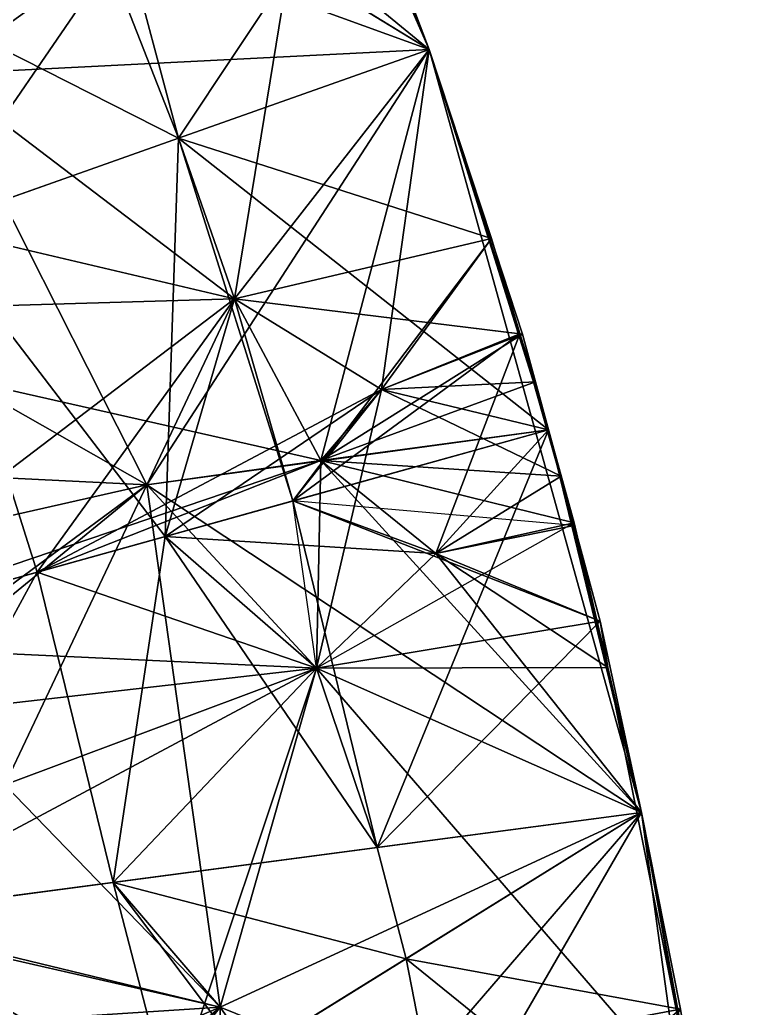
# Model space of a CAD drawing. Extents: x 0 to 22.5, y -0.5 to 22.5.
# Drawn here: x 19.598 to 22.42, y 3.824 to 7.645 of the extents above; entities that cross this region are included whole.
import ezdxf

# ---------------------------------------------------------------- set-up
doc = ezdxf.new("R2010")
doc.units = 0
doc.header["$MEASUREMENT"] = 0
for name, color, linetype in [('Crown wall side', 7, 'CONTINUOUS'), ('Cylindrical crown wall', 7, 'CONTINUOUS'), ('Elements', 7, 'CONTINUOUS'), ('Faces', 7, 'CONTINUOUS')]:
    doc.layers.add(name, color=color, linetype=linetype)

msp = doc.modelspace()

# ---------------------------------------------------------------- linework, layer by layer
at = {"layer": 'Crown wall side'}
for p, q in [((19.95, 10.34, 58.95), (21.18, 7.53, 58.95)), ((21.18, 7.53, 58.95), (22, 4.58, 58.95)), ((22, 4.58, 58.95), (22.42, 1.54, 58.95))]:
    msp.add_line(p, q, dxfattribs=at)
for points in [[(16.65, 7.76, 58.9), (19.95, 10.34, 54.58), (20.62, 8.95, 54.58), (17.06, 6.82, 58.9)], [(17.06, 6.82, 58.9), (20.62, 8.95, 54.58), (21.18, 7.53, 54.58), (17.31, 6.16, 58.9)], [(17.69, 4.96, 58.9), (21.64, 6.06, 54.58), (21.18, 7.53, 54.58), (17.31, 6.16, 58.9)], [(17.69, 4.96, 58.9), (17.92, 4.04, 58.9), (22, 4.58, 54.58), (21.64, 6.06, 54.58)], [(17.92, 4.04, 58.9), (18.1, 3.14, 58.9), (18.23, 2.24, 58.9), (22, 4.58, 54.58)], [(18.23, 2.24, 58.9), (18.32, 1.34, 58.9), (22.27, 3.06, 54.58), (22, 4.58, 54.58)]]:
    msp.add_3dface(points, dxfattribs=at)
at = {"layer": 'Cylindrical crown wall'}
for points in [[(19.95, 10.34, 58.95), (21.18, 7.53, 58.95), (20.62, 8.95, 57.86)], [(21.18, 7.53, 58.95), (20.76, 8.6, 57.58), (20.62, 8.95, 57.86)], [(20.91, 8.24, 56.22), (21.18, 7.53, 55.67), (20.91, 8.24, 55.13), (20.62, 8.95, 55.67)], [(20.62, 8.95, 57.13), (20.76, 8.6, 57.58), (21.18, 7.53, 56.77), (20.91, 8.24, 56.22)], [(21.18, 7.53, 54.58), (20.62, 8.95, 54.58), (20.91, 8.24, 55.13)], [(21.18, 7.53, 58.95), (21.54, 6.43, 57.58), (21.18, 7.53, 56.77), (20.76, 8.6, 57.58)], [(21.18, 7.53, 55.67), (21.42, 6.8, 55.13), (21.18, 7.53, 54.58), (20.91, 8.24, 55.13)], [(21.18, 7.53, 56.77), (21.42, 6.8, 56.22), (21.18, 7.53, 55.67), (20.91, 8.24, 56.22)], [(21.18, 7.53, 58.95), (21.64, 6.06, 57.86), (21.54, 6.43, 57.58)], [(21.18, 7.53, 58.95), (22, 4.58, 58.95), (21.64, 6.06, 57.86)], [(21.42, 6.8, 56.22), (21.64, 6.06, 55.67), (21.42, 6.8, 55.13), (21.18, 7.53, 55.67)], [(21.18, 7.53, 56.77), (21.54, 6.43, 57.58), (21.64, 6.06, 57.13), (21.42, 6.8, 56.22)], [(21.64, 6.06, 54.58), (21.18, 7.53, 54.58), (21.42, 6.8, 55.13)], [(21.64, 6.06, 55.67), (21.84, 5.32, 55.13), (21.64, 6.06, 54.58), (21.42, 6.8, 55.13)], [(21.42, 6.8, 56.22), (21.64, 6.06, 57.13), (21.84, 5.32, 56.22), (21.64, 6.06, 55.67)], [(21.54, 6.43, 57.58), (21.64, 6.06, 57.86), (21.74, 5.7, 57.58), (21.64, 6.06, 57.13)], [(22, 4.58, 58.95), (21.74, 5.7, 57.58), (21.64, 6.06, 57.86)], [(21.84, 5.32, 56.22), (22, 4.58, 55.67), (21.84, 5.32, 55.13), (21.64, 6.06, 55.67)], [(21.64, 6.06, 57.13), (21.74, 5.7, 57.58), (22, 4.58, 56.77), (21.84, 5.32, 56.22)], [(22, 4.58, 54.58), (21.64, 6.06, 54.58), (21.84, 5.32, 55.13)], [(22, 4.58, 58.95), (22.21, 3.44, 57.58), (22, 4.58, 56.77), (21.74, 5.7, 57.58)], [(22, 4.58, 55.67), (22.15, 3.82, 55.13), (22, 4.58, 54.58), (21.84, 5.32, 55.13)], [(22, 4.58, 56.77), (22.15, 3.82, 56.22), (22, 4.58, 55.67), (21.84, 5.32, 56.22)], [(22, 4.58, 58.95), (22.42, 1.54, 58.95), (22.27, 3.06, 57.86)], [(22, 4.58, 58.95), (22.27, 3.06, 57.86), (22.21, 3.44, 57.58)], [(22.15, 3.82, 56.22), (22.27, 3.06, 55.67), (22.15, 3.82, 55.13), (22, 4.58, 55.67)], [(22.21, 3.44, 57.58), (22.27, 3.06, 57.13), (22.15, 3.82, 56.22), (22, 4.58, 56.77)], [(22.27, 3.06, 54.58), (22, 4.58, 54.58), (22.15, 3.82, 55.13)]]:
    msp.add_3dface(points, dxfattribs=at)
at = {"layer": 'Elements'}
for points in [[(21.18, 7.53, 58.95), (19.95, 10.34, 58.95), (20.62, 8.95, 57.86), (18.6342, 9.0905, 59.3842)], [(21.18, 7.53, 58.95), (18.6342, 9.0905, 59.3842), (20.62, 8.95, 57.86), (19.2844, 7.4341, 59.3782)], [(20.62, 8.95, 57.86), (19.2844, 7.4341, 59.3782), (18.6342, 9.0905, 59.3842), (19.124, 8.6987, 57.9962)], [(19.2844, 7.4341, 59.3782), (19.124, 8.6987, 57.9962), (20.62, 8.95, 57.86), (19.8728, 8.6023, 57.5273)], [(21.18, 7.53, 58.95), (19.2844, 7.4341, 59.3782), (20.62, 8.95, 57.86), (19.8728, 8.6023, 57.5273)], [(21.18, 7.53, 54.58), (19.7295, 8.4172, 55.6606), (20.91, 8.24, 55.13), (20.62, 8.95, 54.58)], [(21.18, 7.53, 58.95), (20.62, 8.95, 57.86), (20.76, 8.6, 57.58), (19.8728, 8.6023, 57.5273)], [(18.8393, 7.8846, 56.7408), (19.124, 8.6987, 57.9962), (19.2432, 6.8444, 56.742), (20.0062, 7.9566, 56.9312)], [(19.2844, 7.4341, 59.3782), (20.0062, 7.9566, 56.9312), (19.124, 8.6987, 57.9962), (19.8728, 8.6023, 57.5273)], [(19.2432, 6.8444, 56.742), (19.124, 8.6987, 57.9962), (19.2844, 7.4341, 59.3782), (20.0062, 7.9566, 56.9312)], [(21.18, 7.53, 58.95), (20.0062, 7.9566, 56.9312), (19.2844, 7.4341, 59.3782), (19.8728, 8.6023, 57.5273)], [(20.76, 8.6, 57.58), (20.0062, 7.9566, 56.9312), (21.18, 7.53, 58.95), (19.8728, 8.6023, 57.5273)], [(21.18, 7.53, 56.77), (20.4276, 6.5659, 57.0271), (20.76, 8.6, 57.58), (20.0062, 7.9566, 56.9312)], [(20.76, 8.6, 57.58), (20.91, 8.24, 56.22), (21.18, 7.53, 56.77), (20.0062, 7.9566, 56.9312)], [(20.76, 8.6, 57.58), (20.4276, 6.5659, 57.0271), (21.18, 7.53, 58.95), (20.0062, 7.9566, 56.9312)], [(21.18, 7.53, 58.95), (20.76, 8.6, 57.58), (21.18, 7.53, 56.77), (20.4276, 6.5659, 57.0271)], [(19.7295, 8.4172, 55.6606), (18.8393, 7.8846, 56.7408), (20.2109, 7.1869, 55.6618), (20.0062, 7.9566, 56.9312)], [(20.91, 8.24, 55.13), (20.2109, 7.1869, 55.6618), (19.7295, 8.4172, 55.6606), (21.18, 7.53, 54.58)], [(20.91, 8.24, 55.13), (20.2109, 7.1869, 55.6618), (20.91, 8.24, 56.22), (19.7295, 8.4172, 55.6606)], [(20.91, 8.24, 56.22), (19.7295, 8.4172, 55.6606), (20.2109, 7.1869, 55.6618), (20.0062, 7.9566, 56.9312)], [(20.2109, 7.1869, 55.6618), (21.18, 7.53, 56.77), (20.91, 8.24, 56.22), (20.0062, 7.9566, 56.9312)], [(21.18, 7.53, 56.77), (21.18, 7.53, 55.67), (20.2109, 7.1869, 55.6618), (20.91, 8.24, 56.22)], [(20.2109, 7.1869, 55.6618), (20.91, 8.24, 55.13), (20.91, 8.24, 56.22), (21.18, 7.53, 55.67)], [(20.91, 8.24, 55.13), (20.2109, 7.1869, 55.6618), (21.18, 7.53, 54.58), (21.18, 7.53, 55.67)], [(18.8393, 7.8846, 56.7408), (19.2432, 6.8444, 56.742), (20.2109, 7.1869, 55.6618), (20.0062, 7.9566, 56.9312)], [(19.2432, 6.8444, 56.742), (20.4276, 6.5659, 57.0271), (20.2109, 7.1869, 55.6618), (20.0062, 7.9566, 56.9312)], [(19.2844, 7.4341, 59.3782), (20.4276, 6.5659, 57.0271), (19.2432, 6.8444, 56.742), (20.0062, 7.9566, 56.9312)], [(21.18, 7.53, 58.95), (20.4276, 6.5659, 57.0271), (19.2844, 7.4341, 59.3782), (20.0062, 7.9566, 56.9312)], [(20.2109, 7.1869, 55.6618), (20.4276, 6.5659, 57.0271), (21.18, 7.53, 56.77), (20.0062, 7.9566, 56.9312)], [(21.18, 7.53, 58.95), (20.4276, 6.5659, 57.0271), (20.0889, 5.8476, 59.3277), (19.2844, 7.4341, 59.3782)], [(21.64, 6.06, 57.86), (20.0889, 5.8476, 59.3277), (21.18, 7.53, 58.95), (20.7611, 5.9413, 57.6148)], [(20.4276, 6.5659, 57.0271), (21.18, 7.53, 58.95), (20.0889, 5.8476, 59.3277), (20.7611, 5.9413, 57.6148)], [(22, 4.58, 58.95), (21.18, 7.53, 58.95), (21.64, 6.06, 57.86), (20.0889, 5.8476, 59.3277)], [(21.42, 6.8, 56.22), (20.2109, 7.1869, 55.6618), (21.18, 7.53, 55.67), (21.42, 6.8, 55.13)], [(21.18, 7.53, 55.67), (20.2109, 7.1869, 55.6618), (21.18, 7.53, 54.58), (21.42, 6.8, 55.13)], [(20.2109, 7.1869, 55.6618), (21.42, 6.8, 55.13), (21.64, 6.06, 54.58), (21.18, 7.53, 54.58)], [(21.42, 6.8, 56.22), (21.18, 7.53, 56.77), (21.18, 7.53, 55.67), (20.2109, 7.1869, 55.6618)], [(21.18, 7.53, 56.77), (20.2109, 7.1869, 55.6618), (21.42, 6.8, 56.22), (20.4276, 6.5659, 57.0271)], [(21.18, 7.53, 58.95), (21.18, 7.53, 56.77), (21.54, 6.43, 57.58), (20.4276, 6.5659, 57.0271)], [(21.5299, 6.4303, 56.6746), (21.18, 7.53, 56.77), (21.42, 6.8, 56.22), (20.4276, 6.5659, 57.0271)], [(21.18, 7.53, 58.95), (20.4276, 6.5659, 57.0271), (21.54, 6.43, 57.58), (20.7611, 5.9413, 57.6148)], [(21.18, 7.53, 56.77), (20.4276, 6.5659, 57.0271), (21.5299, 6.4303, 56.6746), (20.9954, 6.2157, 57.053)], [(21.54, 6.43, 57.58), (20.4276, 6.5659, 57.0271), (21.18, 7.53, 56.77), (20.9954, 6.2157, 57.053)], [(21.64, 6.06, 57.86), (21.18, 7.53, 58.95), (21.54, 6.43, 57.58), (20.7611, 5.9413, 57.6148)], [(21.18, 7.53, 56.77), (21.5299, 6.4303, 56.6746), (21.54, 6.43, 57.58), (20.9954, 6.2157, 57.053)], [(19.2432, 6.8444, 56.742), (19.2844, 7.4341, 59.3782), (18.2775, 6.5025, 57.82), (20.4276, 6.5659, 57.0271)], [(20.0889, 5.8476, 59.3277), (19.2844, 7.4341, 59.3782), (18.2775, 6.5025, 57.82), (18.544, 5.9228, 58.8423)], [(18.2775, 6.5025, 57.82), (19.2844, 7.4341, 59.3782), (20.0889, 5.8476, 59.3277), (20.4276, 6.5659, 57.0271)], [(20.0889, 5.8476, 59.3277), (18.8033, 6.5783, 59.5752), (19.2844, 7.4341, 59.3782), (18.544, 5.9228, 58.8423)], [(20.2109, 7.1869, 55.6618), (19.2432, 6.8444, 56.742), (20.1597, 5.6478, 56.199), (20.4276, 6.5659, 57.0271)], [(20.2109, 7.1869, 55.6618), (20.1597, 5.6478, 56.199), (20.6532, 5.7852, 55.6593), (20.4276, 6.5659, 57.0271)], [(20.6532, 5.7852, 55.6593), (21.42, 6.8, 56.22), (21.42, 6.8, 55.13), (20.2109, 7.1869, 55.6618)], [(21.42, 6.8, 55.13), (20.6532, 5.7852, 55.6593), (20.2109, 7.1869, 55.6618), (21.64, 6.06, 54.58)], [(20.6532, 5.7852, 55.6593), (21.42, 6.8, 56.22), (20.2109, 7.1869, 55.6618), (20.4276, 6.5659, 57.0271)], [(18.2775, 6.5025, 57.82), (18.6779, 5.2351, 57.8196), (19.2432, 6.8444, 56.742), (20.4276, 6.5659, 57.0271)], [(19.6654, 5.5101, 56.7396), (19.2432, 6.8444, 56.742), (18.6779, 5.2351, 57.8196), (20.4276, 6.5659, 57.0271)], [(20.1597, 5.6478, 56.199), (19.2432, 6.8444, 56.742), (19.6654, 5.5101, 56.7396), (20.4276, 6.5659, 57.0271)], [(21.5299, 6.4303, 56.6746), (20.4276, 6.5659, 57.0271), (21.42, 6.8, 56.22), (20.9954, 6.2157, 57.053)], [(21.42, 6.8, 56.22), (20.4276, 6.5659, 57.0271), (20.6532, 5.7852, 55.6593), (20.9954, 6.2157, 57.053)], [(21.42, 6.8, 56.22), (20.6532, 5.7852, 55.6593), (21.42, 6.8, 55.13), (21.64, 6.06, 55.67)], [(21.64, 6.06, 55.67), (21.5299, 6.4303, 56.6746), (21.42, 6.8, 56.22), (20.6532, 5.7852, 55.6593)], [(21.42, 6.8, 55.13), (20.6532, 5.7852, 55.6593), (21.64, 6.06, 54.58), (21.64, 6.06, 55.67)], [(20.6532, 5.7852, 55.6593), (21.5299, 6.4303, 56.6746), (21.42, 6.8, 56.22), (20.9954, 6.2157, 57.053)], [(19.1142, 5.6266, 59.5834), (18.8033, 6.5783, 59.5752), (20.0889, 5.8476, 59.3277), (18.544, 5.9228, 58.8423)], [(18.2775, 6.5025, 57.82), (20.4276, 6.5659, 57.0271), (20.0889, 5.8476, 59.3277), (20.7611, 5.9413, 57.6148)], [(18.6779, 5.2351, 57.8196), (20.4276, 6.5659, 57.0271), (18.2775, 6.5025, 57.82), (20.7611, 5.9413, 57.6148)], [(19.6654, 5.5101, 56.7396), (20.4276, 6.5659, 57.0271), (18.6779, 5.2351, 57.8196), (20.7611, 5.9413, 57.6148)], [(20.1597, 5.6478, 56.199), (20.4276, 6.5659, 57.0271), (19.6654, 5.5101, 56.7396), (20.9954, 6.2157, 57.053)], [(20.4276, 6.5659, 57.0271), (20.7611, 5.9413, 57.6148), (19.6654, 5.5101, 56.7396), (20.9954, 6.2157, 57.053)], [(20.6532, 5.7852, 55.6593), (20.4276, 6.5659, 57.0271), (20.1597, 5.6478, 56.199), (20.9954, 6.2157, 57.053)], [(21.54, 6.43, 57.58), (20.7611, 5.9413, 57.6148), (20.4276, 6.5659, 57.0271), (20.9954, 6.2157, 57.053)], [(18.2775, 6.5025, 57.82), (20.7611, 5.9413, 57.6148), (20.0889, 5.8476, 59.3277), (18.544, 5.9228, 58.8423)], [(18.6779, 5.2351, 57.8196), (20.7611, 5.9413, 57.6148), (18.2775, 6.5025, 57.82), (18.544, 5.9228, 58.8423)], [(20.6532, 5.7852, 55.6593), (21.5299, 6.4303, 56.6746), (21.74, 5.69, 56.675), (21.64, 6.06, 55.67)], [(21.5299, 6.4303, 56.6746), (20.9954, 6.2157, 57.053), (20.6532, 5.7852, 55.6593), (21.2058, 5.5822, 57.0342)], [(21.74, 5.69, 56.675), (21.5299, 6.4303, 56.6746), (20.6532, 5.7852, 55.6593), (21.2058, 5.5822, 57.0342)], [(21.54, 6.43, 57.58), (21.59, 6.2452, 57.3552), (21.64, 6.06, 57.86), (20.7611, 5.9413, 57.6148)], [(21.59, 6.2452, 57.3552), (20.7611, 5.9413, 57.6148), (21.54, 6.43, 57.58), (20.9954, 6.2157, 57.053)], [(21.59, 6.2452, 57.3552), (21.54, 6.43, 57.58), (21.5299, 6.4303, 56.6746), (20.9954, 6.2157, 57.053)], [(21.64, 6.06, 57.13), (20.9954, 6.2157, 57.053), (21.5299, 6.4303, 56.6746), (21.2058, 5.5822, 57.0342)], [(21.59, 6.2452, 57.3552), (21.5299, 6.4303, 56.6746), (21.64, 6.06, 57.13), (20.9954, 6.2157, 57.053)], [(21.74, 5.69, 56.675), (21.64, 6.06, 57.13), (21.5299, 6.4303, 56.6746), (21.2058, 5.5822, 57.0342)], [(21.69, 5.8801, 57.3549), (20.7611, 5.9413, 57.6148), (21.59, 6.2452, 57.3552), (20.9954, 6.2157, 57.053)], [(21.59, 6.2452, 57.3552), (21.69, 5.8801, 57.3549), (21.64, 6.06, 57.86), (20.7611, 5.9413, 57.6148)], [(21.59, 6.2452, 57.3552), (21.64, 6.06, 57.13), (21.69, 5.8801, 57.3549), (20.9954, 6.2157, 57.053)], [(19.6654, 5.5101, 56.7396), (20.7611, 5.9413, 57.6148), (20.7447, 5.1383, 57.1617), (20.9954, 6.2157, 57.053)], [(19.6654, 5.5101, 56.7396), (20.7447, 5.1383, 57.1617), (20.1597, 5.6478, 56.199), (20.9954, 6.2157, 57.053)], [(20.1597, 5.6478, 56.199), (20.9954, 6.2157, 57.053), (20.7447, 5.1383, 57.1617), (21.2058, 5.5822, 57.0342)], [(20.6532, 5.7852, 55.6593), (20.9954, 6.2157, 57.053), (20.1597, 5.6478, 56.199), (21.2058, 5.5822, 57.0342)], [(20.7447, 5.1383, 57.1617), (20.9954, 6.2157, 57.053), (20.7611, 5.9413, 57.6148), (21.2058, 5.5822, 57.0342)], [(20.7611, 5.9413, 57.6148), (20.9954, 6.2157, 57.053), (21.69, 5.8801, 57.3549), (21.2058, 5.5822, 57.0342)], [(21.69, 5.8801, 57.3549), (20.9954, 6.2157, 57.053), (21.64, 6.06, 57.13), (21.2058, 5.5822, 57.0342)], [(22, 4.58, 58.95), (20.0889, 5.8476, 59.3277), (21.64, 6.06, 57.86), (20.7611, 5.9413, 57.6148)], [(21.84, 5.32, 55.13), (20.6532, 5.7852, 55.6593), (21.64, 6.06, 54.58), (20.9783, 4.4448, 55.6618)], [(21.64, 6.06, 55.67), (21.74, 5.69, 56.675), (20.6532, 5.7852, 55.6593), (21.84, 5.32, 56.22)], [(21.84, 5.32, 55.13), (20.6532, 5.7852, 55.6593), (21.64, 6.06, 55.67), (21.64, 6.06, 54.58)], [(20.6532, 5.7852, 55.6593), (21.84, 5.32, 56.22), (21.84, 5.32, 55.13), (21.64, 6.06, 55.67)], [(21.64, 6.06, 57.86), (21.69, 5.8801, 57.3549), (21.74, 5.7, 57.58), (20.7611, 5.9413, 57.6148)], [(22, 4.58, 58.95), (21.64, 6.06, 57.86), (21.74, 5.7, 57.58), (20.7611, 5.9413, 57.6148)], [(21.64, 6.06, 54.58), (20.9783, 4.4448, 55.6618), (22, 4.58, 54.58), (21.84, 5.32, 55.13)], [(21.64, 6.06, 57.13), (21.74, 5.69, 56.675), (21.69, 5.8801, 57.3549), (21.2058, 5.5822, 57.0342)], [(20.0889, 5.8476, 59.3277), (20.7611, 5.9413, 57.6148), (18.6779, 5.2351, 57.8196), (18.544, 5.9228, 58.8423)], [(18.6779, 5.2351, 57.8196), (18.8319, 4.9192, 58.8523), (20.0889, 5.8476, 59.3277), (18.544, 5.9228, 58.8423)], [(20.0889, 5.8476, 59.3277), (18.8319, 4.9192, 58.8523), (19.1142, 5.6266, 59.5834), (18.544, 5.9228, 58.8423)], [(18.6779, 5.2351, 57.8196), (20.7447, 5.1383, 57.1617), (19.6654, 5.5101, 56.7396), (20.7611, 5.9413, 57.6148)], [(18.6779, 5.2351, 57.8196), (18.8319, 4.9192, 58.8523), (20.7447, 5.1383, 57.1617), (20.7611, 5.9413, 57.6148)], [(20.0889, 5.8476, 59.3277), (18.8319, 4.9192, 58.8523), (18.6779, 5.2351, 57.8196), (20.7611, 5.9413, 57.6148)], [(20.7447, 5.1383, 57.1617), (18.8319, 4.9192, 58.8523), (20.0889, 5.8476, 59.3277), (20.7611, 5.9413, 57.6148)], [(22, 4.58, 58.95), (20.7447, 5.1383, 57.1617), (20.0889, 5.8476, 59.3277), (20.7611, 5.9413, 57.6148)], [(21.74, 5.7, 57.58), (20.7447, 5.1383, 57.1617), (22, 4.58, 58.95), (20.7611, 5.9413, 57.6148)], [(20.7447, 5.1383, 57.1617), (20.7611, 5.9413, 57.6148), (21.74, 5.7, 57.58), (21.2058, 5.5822, 57.0342)], [(21.74, 5.7, 57.58), (20.7611, 5.9413, 57.6148), (21.69, 5.8801, 57.3549), (21.2058, 5.5822, 57.0342)], [(20.0889, 5.8476, 59.3277), (20.7447, 5.1383, 57.1617), (19.5399, 4.688, 59.5382), (18.8319, 4.9192, 58.8523)], [(19.5399, 4.688, 59.5382), (19.1358, 5.068, 59.6137), (20.0889, 5.8476, 59.3277), (18.8319, 4.9192, 58.8523)], [(20.0889, 5.8476, 59.3277), (19.1358, 5.068, 59.6137), (19.1142, 5.6266, 59.5834), (18.8319, 4.9192, 58.8523)], [(20.3722, 3.8278, 59.3862), (19.5399, 4.688, 59.5382), (20.0889, 5.8476, 59.3277), (20.7447, 5.1383, 57.1617)], [(20.3722, 3.8278, 59.3862), (20.0889, 5.8476, 59.3277), (22, 4.58, 58.95), (20.7447, 5.1383, 57.1617)], [(21.69, 5.8801, 57.3549), (21.8699, 5.1405, 57.1753), (21.74, 5.7, 57.58), (21.2058, 5.5822, 57.0342)], [(21.8699, 5.1405, 57.1753), (21.69, 5.8801, 57.3549), (21.74, 5.69, 56.675), (21.2058, 5.5822, 57.0342)], [(20.9783, 4.4448, 55.6618), (20.6532, 5.7852, 55.6593), (20.1597, 5.6478, 56.199), (20.7447, 5.1383, 57.1617)], [(20.7447, 5.1383, 57.1617), (20.6532, 5.7852, 55.6593), (20.1597, 5.6478, 56.199), (21.2058, 5.5822, 57.0342)], [(21.84, 5.32, 56.22), (20.6532, 5.7852, 55.6593), (20.9783, 4.4448, 55.6618), (20.7447, 5.1383, 57.1617)], [(21.84, 5.32, 56.22), (20.6532, 5.7852, 55.6593), (21.84, 5.32, 55.13), (20.9783, 4.4448, 55.6618)], [(20.6532, 5.7852, 55.6593), (21.84, 5.32, 56.22), (21.74, 5.69, 56.675), (21.2058, 5.5822, 57.0342)], [(20.7447, 5.1383, 57.1617), (21.84, 5.32, 56.22), (20.6532, 5.7852, 55.6593), (21.2058, 5.5822, 57.0342)], [(21.74, 5.7, 57.58), (21.8699, 5.1405, 57.1753), (20.7447, 5.1383, 57.1617), (21.2058, 5.5822, 57.0342)], [(21.74, 5.7, 57.58), (22, 4.58, 58.95), (20.7447, 5.1383, 57.1617), (21.8699, 5.1405, 57.1753)], [(21.8699, 5.1405, 57.1753), (21.74, 5.69, 56.675), (21.84, 5.32, 56.22), (21.2058, 5.5822, 57.0342)], [(20.1597, 5.6478, 56.199), (19.6654, 5.5101, 56.7396), (19.9582, 4.3098, 56.7419), (20.7447, 5.1383, 57.1617)], [(20.1597, 5.6478, 56.199), (19.9582, 4.3098, 56.7419), (20.9783, 4.4448, 55.6618), (20.7447, 5.1383, 57.1617)], [(21.84, 5.32, 56.22), (20.7447, 5.1383, 57.1617), (22, 4.58, 56.77), (21.2058, 5.5822, 57.0342)], [(22, 4.58, 56.77), (20.7447, 5.1383, 57.1617), (21.8699, 5.1405, 57.1753), (21.2058, 5.5822, 57.0342)], [(21.84, 5.32, 56.22), (22, 4.58, 56.77), (21.8699, 5.1405, 57.1753), (21.2058, 5.5822, 57.0342)], [(18.6779, 5.2351, 57.8196), (18.9396, 4.1749, 57.8205), (19.6654, 5.5101, 56.7396), (20.7447, 5.1383, 57.1617)], [(18.9396, 4.1749, 57.8205), (19.9582, 4.3098, 56.7419), (19.6654, 5.5101, 56.7396), (20.7447, 5.1383, 57.1617)], [(21.84, 5.32, 56.22), (20.9783, 4.4448, 55.6618), (22, 4.58, 56.77), (20.7447, 5.1383, 57.1617)], [(21.84, 5.32, 55.13), (20.9783, 4.4448, 55.6618), (22, 4.58, 54.58), (22, 4.58, 55.67)], [(21.84, 5.32, 56.22), (22, 4.58, 55.67), (22, 4.58, 56.77), (20.9783, 4.4448, 55.6618)], [(21.84, 5.32, 56.22), (20.9783, 4.4448, 55.6618), (21.84, 5.32, 55.13), (22, 4.58, 55.67)], [(18.9396, 4.1749, 57.8205), (20.7447, 5.1383, 57.1617), (18.6779, 5.2351, 57.8196), (18.8319, 4.9192, 58.8523)], [(19.5399, 4.688, 59.5382), (20.7447, 5.1383, 57.1617), (18.9396, 4.1749, 57.8205), (18.8319, 4.9192, 58.8523)], [(18.9396, 4.1749, 57.8205), (20.3722, 3.8278, 59.3862), (19.9582, 4.3098, 56.7419), (20.7447, 5.1383, 57.1617)], [(18.9396, 4.1749, 57.8205), (19.5399, 4.688, 59.5382), (20.3722, 3.8278, 59.3862), (20.7447, 5.1383, 57.1617)], [(22, 4.58, 56.77), (19.9582, 4.3098, 56.7419), (20.181, 3.451, 56.6644), (20.7447, 5.1383, 57.1617)], [(19.9582, 4.3098, 56.7419), (20.7447, 5.1383, 57.1617), (20.3722, 3.8278, 59.3862), (21.0243, 2.8923, 57.495)], [(20.9783, 4.4448, 55.6618), (19.9582, 4.3098, 56.7419), (22, 4.58, 56.77), (20.7447, 5.1383, 57.1617)], [(20.181, 3.451, 56.6644), (20.7447, 5.1383, 57.1617), (19.9582, 4.3098, 56.7419), (21.0243, 2.8923, 57.495)], [(22, 4.58, 56.77), (20.7447, 5.1383, 57.1617), (20.181, 3.451, 56.6644), (21.0243, 2.8923, 57.495)], [(20.3722, 3.8278, 59.3862), (20.7447, 5.1383, 57.1617), (22, 4.58, 58.95), (21.0243, 2.8923, 57.495)], [(22.21, 3.44, 57.58), (22, 4.58, 58.95), (21.8699, 5.1405, 57.1753), (20.7447, 5.1383, 57.1617)], [(22.21, 3.44, 57.58), (21.8699, 5.1405, 57.1753), (22, 4.58, 56.77), (20.7447, 5.1383, 57.1617)], [(22, 4.58, 58.95), (20.7447, 5.1383, 57.1617), (22.21, 3.44, 57.58), (21.0243, 2.8923, 57.495)], [(22.21, 3.44, 57.58), (20.7447, 5.1383, 57.1617), (22, 4.58, 56.77), (21.0243, 2.8923, 57.495)], [(20.3722, 3.8278, 59.3862), (19.5399, 4.688, 59.5382), (18.9396, 4.1749, 57.8205), (18.8377, 4.1785, 58.9945)], [(20.3722, 3.8278, 59.3862), (19.4783, 3.7699, 59.608), (19.5399, 4.688, 59.5382), (18.8377, 4.1785, 58.9945)], [(22, 4.58, 56.77), (19.9582, 4.3098, 56.7419), (21.0904, 4.0154, 55.6223), (20.181, 3.451, 56.6644)], [(22, 4.58, 56.77), (20.9783, 4.4448, 55.6618), (21.0904, 4.0154, 55.6223), (19.9582, 4.3098, 56.7419)], [(22, 4.58, 56.77), (20.181, 3.451, 56.6644), (22.15, 3.82, 56.22), (21.0243, 2.8923, 57.495)], [(22, 4.58, 56.77), (21.0904, 4.0154, 55.6223), (22.15, 3.82, 56.22), (20.181, 3.451, 56.6644)], [(22.27, 3.06, 57.86), (22.42, 1.54, 58.95), (22, 4.58, 58.95), (20.3691, 2.6874, 59.4256)], [(22, 4.58, 58.95), (20.3722, 3.8278, 59.3862), (22.27, 3.06, 57.86), (20.3691, 2.6874, 59.4256)], [(22.27, 3.06, 57.86), (20.3722, 3.8278, 59.3862), (22, 4.58, 58.95), (21.0243, 2.8923, 57.495)], [(21.0904, 4.0154, 55.6223), (22, 4.58, 56.77), (22, 4.58, 55.67), (20.9783, 4.4448, 55.6618)], [(21.0904, 4.0154, 55.6223), (22, 4.58, 55.67), (22, 4.58, 54.58), (20.9783, 4.4448, 55.6618)], [(22.15, 3.82, 56.22), (22.21, 3.44, 57.58), (22, 4.58, 56.77), (21.0243, 2.8923, 57.495)], [(22.27, 3.06, 57.86), (22, 4.58, 58.95), (22.21, 3.44, 57.58), (21.0243, 2.8923, 57.495)], [(22, 4.58, 55.67), (21.0904, 4.0154, 55.6223), (22.15, 3.82, 55.13), (22.15, 3.82, 56.22)], [(22.15, 3.82, 55.13), (21.0904, 4.0154, 55.6223), (22, 4.58, 54.58), (22.27, 3.06, 54.58)], [(22, 4.58, 56.77), (21.0904, 4.0154, 55.6223), (22, 4.58, 55.67), (22.15, 3.82, 56.22)], [(22, 4.58, 55.67), (21.0904, 4.0154, 55.6223), (22, 4.58, 54.58), (22.15, 3.82, 55.13)], [(20.181, 3.451, 56.6644), (19.9582, 4.3098, 56.7419), (18.9396, 4.1749, 57.8205), (21.0243, 2.8923, 57.495)], [(19.9582, 4.3098, 56.7419), (20.3722, 3.8278, 59.3862), (18.9396, 4.1749, 57.8205), (21.0243, 2.8923, 57.495)], [(20.3722, 3.8278, 59.3862), (19.0366, 3.2583, 58.9636), (19.4783, 3.7699, 59.608), (18.8377, 4.1785, 58.9945)], [(18.9396, 4.1749, 57.8205), (19.0366, 3.2583, 58.9636), (20.3722, 3.8278, 59.3862), (18.8377, 4.1785, 58.9945)], [(19.2053, 2.8454, 57.7824), (20.3722, 3.8278, 59.3862), (18.9396, 4.1749, 57.8205), (19.0366, 3.2583, 58.9636)], [(18.9396, 4.1749, 57.8205), (20.3722, 3.8278, 59.3862), (19.2053, 2.8454, 57.7824), (21.0243, 2.8923, 57.495)], [(19.2053, 2.8454, 57.7824), (20.181, 3.451, 56.6644), (18.9396, 4.1749, 57.8205), (21.0243, 2.8923, 57.495)], [(21.0904, 4.0154, 55.6223), (22.15, 3.82, 56.22), (20.181, 3.451, 56.6644), (21.3531, 2.6676, 55.5285)], [(22.15, 3.82, 56.22), (21.0904, 4.0154, 55.6223), (22.15, 3.82, 55.13), (22.27, 3.06, 55.67)], [(22.27, 3.06, 55.67), (21.0904, 4.0154, 55.6223), (22.15, 3.82, 55.13), (21.3531, 2.6676, 55.5285)], [(21.0904, 4.0154, 55.6223), (22.27, 3.06, 55.67), (22.15, 3.82, 56.22), (21.3531, 2.6676, 55.5285)], [(21.0904, 4.0154, 55.6223), (22.27, 3.06, 54.58), (22.15, 3.82, 55.13), (21.3531, 2.6676, 55.5285)], [(20.3722, 3.8278, 59.3862), (19.9601, 3.3037, 59.5082), (19.4783, 3.7699, 59.608), (19.0366, 3.2583, 58.9636)], [(19.2053, 2.8454, 57.7824), (19.9601, 3.3037, 59.5082), (20.3722, 3.8278, 59.3862), (19.0366, 3.2583, 58.9636)], [(20.3722, 3.8278, 59.3862), (19.9601, 3.3037, 59.5082), (19.2053, 2.8454, 57.7824), (21.0243, 2.8923, 57.495)], [(20.3691, 2.6874, 59.4256), (19.9601, 3.3037, 59.5082), (20.3722, 3.8278, 59.3862), (21.0243, 2.8923, 57.495)], [(22.27, 3.06, 57.86), (20.3691, 2.6874, 59.4256), (20.3722, 3.8278, 59.3862), (21.0243, 2.8923, 57.495)]]:
    msp.add_3dface(points, dxfattribs=at)
at = {"layer": 'Faces'}
for points in [[(21.18, 7.53, 58.95), (18.6342, 9.0905, 59.3842), (19.95, 10.34, 58.95)], [(21.18, 7.53, 58.95), (19.95, 10.34, 58.95), (20.62, 8.95, 57.86)], [(21.18, 7.53, 58.95), (19.2844, 7.4341, 59.3782), (18.6342, 9.0905, 59.3842)], [(21.18, 7.53, 54.58), (20.62, 8.95, 54.58), (19.7295, 8.4172, 55.6606)], [(21.18, 7.53, 58.95), (20.62, 8.95, 57.86), (20.76, 8.6, 57.58)], [(20.91, 8.24, 55.13), (20.62, 8.95, 54.58), (21.18, 7.53, 54.58)], [(21.18, 7.53, 58.95), (20.76, 8.6, 57.58), (21.18, 7.53, 56.77)], [(20.76, 8.6, 57.58), (20.91, 8.24, 56.22), (21.18, 7.53, 56.77)], [(19.7295, 8.4172, 55.6606), (18.8393, 7.8846, 56.7408), (20.2109, 7.1869, 55.6618)], [(20.2109, 7.1869, 55.6618), (21.18, 7.53, 54.58), (19.7295, 8.4172, 55.6606)], [(21.18, 7.53, 54.58), (21.18, 7.53, 55.67), (20.91, 8.24, 55.13)], [(20.91, 8.24, 55.13), (21.18, 7.53, 55.67), (20.91, 8.24, 56.22)], [(21.18, 7.53, 56.77), (20.91, 8.24, 56.22), (21.18, 7.53, 55.67)], [(18.8393, 7.8846, 56.7408), (19.2432, 6.8444, 56.742), (20.2109, 7.1869, 55.6618)], [(20.0889, 5.8476, 59.3277), (19.2844, 7.4341, 59.3782), (21.18, 7.53, 58.95)], [(22, 4.58, 58.95), (20.0889, 5.8476, 59.3277), (21.18, 7.53, 58.95)], [(21.64, 6.06, 54.58), (21.18, 7.53, 54.58), (20.2109, 7.1869, 55.6618)], [(21.18, 7.53, 58.95), (21.18, 7.53, 56.77), (21.54, 6.43, 57.58)], [(21.64, 6.06, 57.86), (21.18, 7.53, 58.95), (21.54, 6.43, 57.58)], [(22, 4.58, 58.95), (21.18, 7.53, 58.95), (21.64, 6.06, 57.86)], [(21.18, 7.53, 54.58), (21.42, 6.8, 55.13), (21.18, 7.53, 55.67)], [(21.18, 7.53, 55.67), (21.42, 6.8, 55.13), (21.42, 6.8, 56.22)], [(21.42, 6.8, 56.22), (21.18, 7.53, 56.77), (21.18, 7.53, 55.67)], [(21.5299, 6.4303, 56.6746), (21.18, 7.53, 56.77), (21.42, 6.8, 56.22)], [(21.42, 6.8, 55.13), (21.18, 7.53, 54.58), (21.64, 6.06, 54.58)], [(21.18, 7.53, 56.77), (21.5299, 6.4303, 56.6746), (21.54, 6.43, 57.58)], [(20.0889, 5.8476, 59.3277), (18.8033, 6.5783, 59.5752), (19.2844, 7.4341, 59.3782)], [(20.2109, 7.1869, 55.6618), (19.2432, 6.8444, 56.742), (20.1597, 5.6478, 56.199)], [(20.2109, 7.1869, 55.6618), (20.1597, 5.6478, 56.199), (20.6532, 5.7852, 55.6593)], [(20.6532, 5.7852, 55.6593), (21.64, 6.06, 54.58), (20.2109, 7.1869, 55.6618)], [(19.6654, 5.5101, 56.7396), (19.2432, 6.8444, 56.742), (18.6779, 5.2351, 57.8196)], [(20.1597, 5.6478, 56.199), (19.2432, 6.8444, 56.742), (19.6654, 5.5101, 56.7396)], [(21.64, 6.06, 54.58), (21.64, 6.06, 55.67), (21.42, 6.8, 55.13)], [(21.42, 6.8, 55.13), (21.64, 6.06, 55.67), (21.42, 6.8, 56.22)], [(21.64, 6.06, 55.67), (21.5299, 6.4303, 56.6746), (21.42, 6.8, 56.22)], [(19.1142, 5.6266, 59.5834), (18.8033, 6.5783, 59.5752), (20.0889, 5.8476, 59.3277)], [(21.74, 5.69, 56.675), (21.64, 6.06, 57.13), (21.5299, 6.4303, 56.6746)], [(21.59, 6.2452, 57.3552), (21.54, 6.43, 57.58), (21.5299, 6.4303, 56.6746)], [(21.59, 6.2452, 57.3552), (21.5299, 6.4303, 56.6746), (21.64, 6.06, 57.13)], [(21.5299, 6.4303, 56.6746), (21.64, 6.06, 55.67), (21.74, 5.69, 56.675)], [(21.54, 6.43, 57.58), (21.59, 6.2452, 57.3552), (21.64, 6.06, 57.86)], [(21.59, 6.2452, 57.3552), (21.69, 5.8801, 57.3549), (21.64, 6.06, 57.86)], [(21.59, 6.2452, 57.3552), (21.64, 6.06, 57.13), (21.69, 5.8801, 57.3549)], [(20.6532, 5.7852, 55.6593), (20.9783, 4.4448, 55.6618), (21.64, 6.06, 54.58)], [(21.64, 6.06, 54.58), (20.9783, 4.4448, 55.6618), (22, 4.58, 54.58)], [(22, 4.58, 58.95), (21.64, 6.06, 57.86), (21.74, 5.7, 57.58)], [(21.64, 6.06, 57.86), (21.69, 5.8801, 57.3549), (21.74, 5.7, 57.58)], [(21.64, 6.06, 55.67), (21.64, 6.06, 54.58), (21.84, 5.32, 55.13)], [(21.84, 5.32, 56.22), (21.64, 6.06, 55.67), (21.84, 5.32, 55.13)], [(21.64, 6.06, 57.13), (21.74, 5.69, 56.675), (21.69, 5.8801, 57.3549)], [(22, 4.58, 54.58), (21.84, 5.32, 55.13), (21.64, 6.06, 54.58)], [(21.64, 6.06, 55.67), (21.84, 5.32, 56.22), (21.74, 5.69, 56.675)], [(20.0889, 5.8476, 59.3277), (19.1358, 5.068, 59.6137), (19.1142, 5.6266, 59.5834)], [(19.5399, 4.688, 59.5382), (19.1358, 5.068, 59.6137), (20.0889, 5.8476, 59.3277)], [(20.3722, 3.8278, 59.3862), (19.5399, 4.688, 59.5382), (20.0889, 5.8476, 59.3277)], [(20.3722, 3.8278, 59.3862), (20.0889, 5.8476, 59.3277), (22, 4.58, 58.95)], [(21.8699, 5.1405, 57.1753), (21.69, 5.8801, 57.3549), (21.74, 5.69, 56.675)], [(21.69, 5.8801, 57.3549), (21.8699, 5.1405, 57.1753), (21.74, 5.7, 57.58)], [(20.9783, 4.4448, 55.6618), (20.6532, 5.7852, 55.6593), (20.1597, 5.6478, 56.199)], [(21.74, 5.7, 57.58), (21.8699, 5.1405, 57.1753), (22, 4.58, 58.95)], [(21.8699, 5.1405, 57.1753), (21.74, 5.69, 56.675), (21.84, 5.32, 56.22)], [(20.1597, 5.6478, 56.199), (19.6654, 5.5101, 56.7396), (19.9582, 4.3098, 56.7419)], [(20.1597, 5.6478, 56.199), (19.9582, 4.3098, 56.7419), (20.9783, 4.4448, 55.6618)], [(18.6779, 5.2351, 57.8196), (18.9396, 4.1749, 57.8205), (19.6654, 5.5101, 56.7396)], [(18.9396, 4.1749, 57.8205), (19.9582, 4.3098, 56.7419), (19.6654, 5.5101, 56.7396)], [(22, 4.58, 54.58), (22, 4.58, 55.67), (21.84, 5.32, 55.13)], [(21.84, 5.32, 55.13), (22, 4.58, 55.67), (21.84, 5.32, 56.22)], [(21.84, 5.32, 56.22), (22, 4.58, 55.67), (22, 4.58, 56.77)], [(21.84, 5.32, 56.22), (22, 4.58, 56.77), (21.8699, 5.1405, 57.1753)], [(22.21, 3.44, 57.58), (22, 4.58, 58.95), (21.8699, 5.1405, 57.1753)], [(22.21, 3.44, 57.58), (21.8699, 5.1405, 57.1753), (22, 4.58, 56.77)], [(20.3722, 3.8278, 59.3862), (19.4783, 3.7699, 59.608), (19.5399, 4.688, 59.5382)], [(22, 4.58, 58.95), (20.3691, 2.6874, 59.4256), (20.3722, 3.8278, 59.3862)], [(22.42, 1.54, 58.95), (20.3691, 2.6874, 59.4256), (22, 4.58, 58.95)], [(22, 4.58, 54.58), (20.9783, 4.4448, 55.6618), (21.0904, 4.0154, 55.6223)], [(21.0904, 4.0154, 55.6223), (22.27, 3.06, 54.58), (22, 4.58, 54.58)], [(22.27, 3.06, 57.86), (22.42, 1.54, 58.95), (22, 4.58, 58.95)], [(22.27, 3.06, 57.86), (22, 4.58, 58.95), (22.21, 3.44, 57.58)], [(22, 4.58, 54.58), (22.15, 3.82, 55.13), (22, 4.58, 55.67)], [(22.15, 3.82, 55.13), (22.15, 3.82, 56.22), (22, 4.58, 55.67)], [(22, 4.58, 55.67), (22.15, 3.82, 56.22), (22, 4.58, 56.77)], [(22.15, 3.82, 56.22), (22.21, 3.44, 57.58), (22, 4.58, 56.77)], [(22, 4.58, 54.58), (22.27, 3.06, 54.58), (22.15, 3.82, 55.13)], [(20.9783, 4.4448, 55.6618), (19.9582, 4.3098, 56.7419), (21.0904, 4.0154, 55.6223)], [(20.181, 3.451, 56.6644), (19.9582, 4.3098, 56.7419), (18.9396, 4.1749, 57.8205)], [(19.9582, 4.3098, 56.7419), (20.181, 3.451, 56.6644), (21.0904, 4.0154, 55.6223)], [(19.2053, 2.8454, 57.7824), (20.181, 3.451, 56.6644), (18.9396, 4.1749, 57.8205)], [(20.181, 3.451, 56.6644), (21.3531, 2.6676, 55.5285), (21.0904, 4.0154, 55.6223)], [(21.0904, 4.0154, 55.6223), (21.3531, 2.6676, 55.5285), (22.27, 3.06, 54.58)], [(20.3722, 3.8278, 59.3862), (19.9601, 3.3037, 59.5082), (19.4783, 3.7699, 59.608)], [(20.3691, 2.6874, 59.4256), (19.9601, 3.3037, 59.5082), (20.3722, 3.8278, 59.3862)]]:
    msp.add_3dface(points, dxfattribs=at)

doc.saveas('drawing.dxf')
